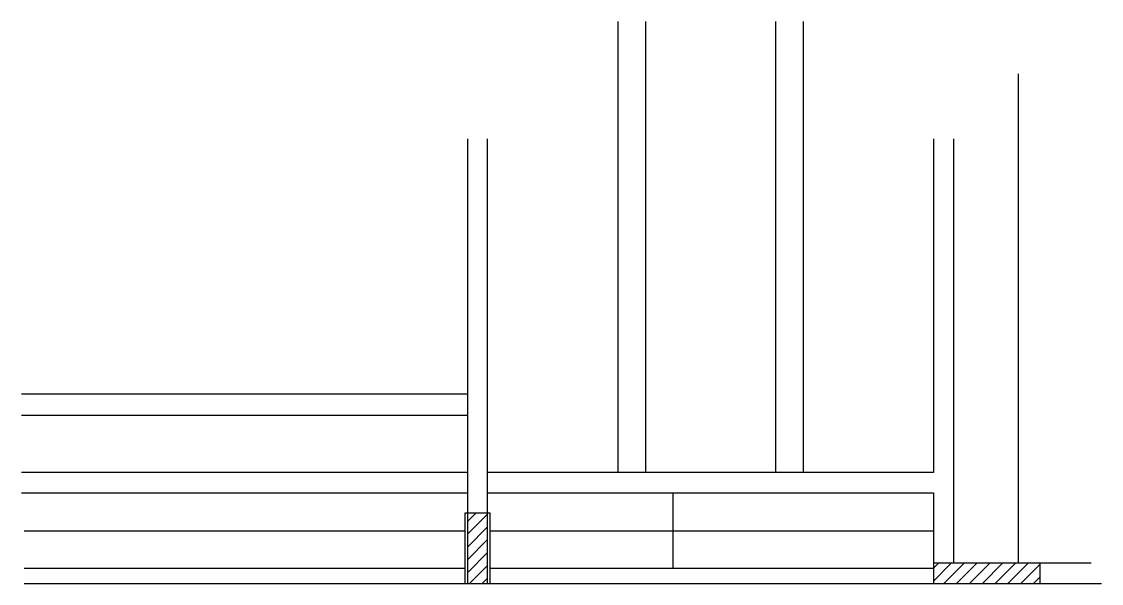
# Model space of a CAD drawing. Header units: metres. Extents: x 5363 to 6375, y 2470 to 2997.
import ezdxf

# ---------------------------------------------------------------- set-up
doc = ezdxf.new("R2010")
doc.units = ezdxf.units.M
for name, color, linetype in [('3', 7, 'Continuous'), ('7', 7, 'Continuous'), ('Painéis', 7, 'Continuous')]:
    doc.layers.add(name, color=color, linetype=linetype)

msp = doc.modelspace()

# ---------------------------------------------------------------- linework, layer by layer
at = {"layer": '3', "color": 7, "lineweight": 25}
for p, q in [((5780.7, 2573.9), (5780.7, 2554.9)), ((5780.7, 2528), (5788.6, 2535.9)), ((5780.7, 2516), (5799.7, 2535)), ((5780.7, 2504), (5799.7, 2523)), ((5780.7, 2492), (5799.7, 2511)), ((5780.7, 2480), (5799.7, 2499)), ((5782.7, 2469.9), (5799.7, 2486.9)), ((6217.7, 2472.2), (6234.5, 2488.9)), ((6217.7, 2484.2), (6222.5, 2488.9)), ((6227.5, 2469.9), (6246.5, 2488.9)), ((6239.5, 2469.9), (6258.5, 2488.9)), ((6251.5, 2469.9), (6270.5, 2488.9)), ((6263.6, 2469.9), (6282.6, 2488.9)), ((6275.6, 2469.9), (6294.6, 2488.9)), ((6287.6, 2469.9), (6306.6, 2488.9)), ((6299.6, 2469.9), (6317.7, 2488)), ((5794.7, 2469.9), (5799.7, 2474.9)), ((6311.6, 2469.9), (6317.7, 2476))]:
    msp.add_line(p, q, dxfattribs=at)
for points in [[(5780.7, 2886.9), (5780.7, 2573.9)], [(5799.7, 2554.9), (5799.7, 2886.9)], [(6217.7, 2886.9), (6217.7, 2573.9)], [(6236.7, 2571.7), (6236.7, 2886.9)], [(5780.7, 2573.9), (5362.7, 2573.9)], [(6217.7, 2573.9), (5799.7, 2573.9)], [(6236.7, 2488.9), (6236.7, 2571.7)], [(5362.7, 2554.9), (5780.7, 2554.9)], [(5780.7, 2554.9), (5780.7, 2535.9)], [(5799.7, 2554.9), (6217.7, 2554.9)], [(5799.7, 2535.9), (5799.7, 2554.9)], [(6217.7, 2554.9), (6217.7, 2488.9)], [(5778.2, 2483.9), (5365.2, 2483.9)], [(6217.7, 2483.9), (5802.2, 2483.9)], [(6365.7, 2488.9), (6317.7, 2488.9)], [(5365.2, 2469.9), (5778.2, 2469.9)], [(5802.2, 2469.9), (6217.7, 2469.9)], [(6317.7, 2469.9), (6375.2, 2469.9)]]:
    msp.add_lwpolyline(points, dxfattribs=at)
at = {"layer": '7', "color": 7, "lineweight": 25}
for points in [[(5778.2, 2469.9), (5802.2, 2469.9), (5802.2, 2535.9), (5778.2, 2535.9), (5778.2, 2469.9)], [(5780.7, 2469.9), (5799.7, 2469.9), (5799.7, 2535.9), (5780.7, 2535.9), (5780.7, 2469.9)], [(6217.7, 2469.9), (6317.7, 2469.9), (6317.7, 2488.9), (6217.7, 2488.9), (6217.7, 2469.9)]]:
    msp.add_lwpolyline(points, dxfattribs=at)
at = {"layer": 'Painéis', "color": 7, "lineweight": 25}
for p, q in [((5921.7, 2996.9), (5921.7, 2573.9)), ((5947.7, 2996.9), (5947.7, 2573.9)), ((6069.7, 2996.9), (6069.7, 2573.9)), ((6095.7, 2996.9), (6095.7, 2573.9)), ((6297.2, 2947.9), (6297.2, 2488.9)), ((5362.7, 2647.9), (5780.7, 2647.9)), ((5362.7, 2627.9), (5780.7, 2627.9)), ((5973.7, 2483.9), (5973.7, 2554.9)), ((5365.2, 2519.4), (5778.2, 2519.4)), ((5802.2, 2519.4), (6217.7, 2519.4))]:
    msp.add_line(p, q, dxfattribs=at)

doc.saveas('drawing.dxf')
